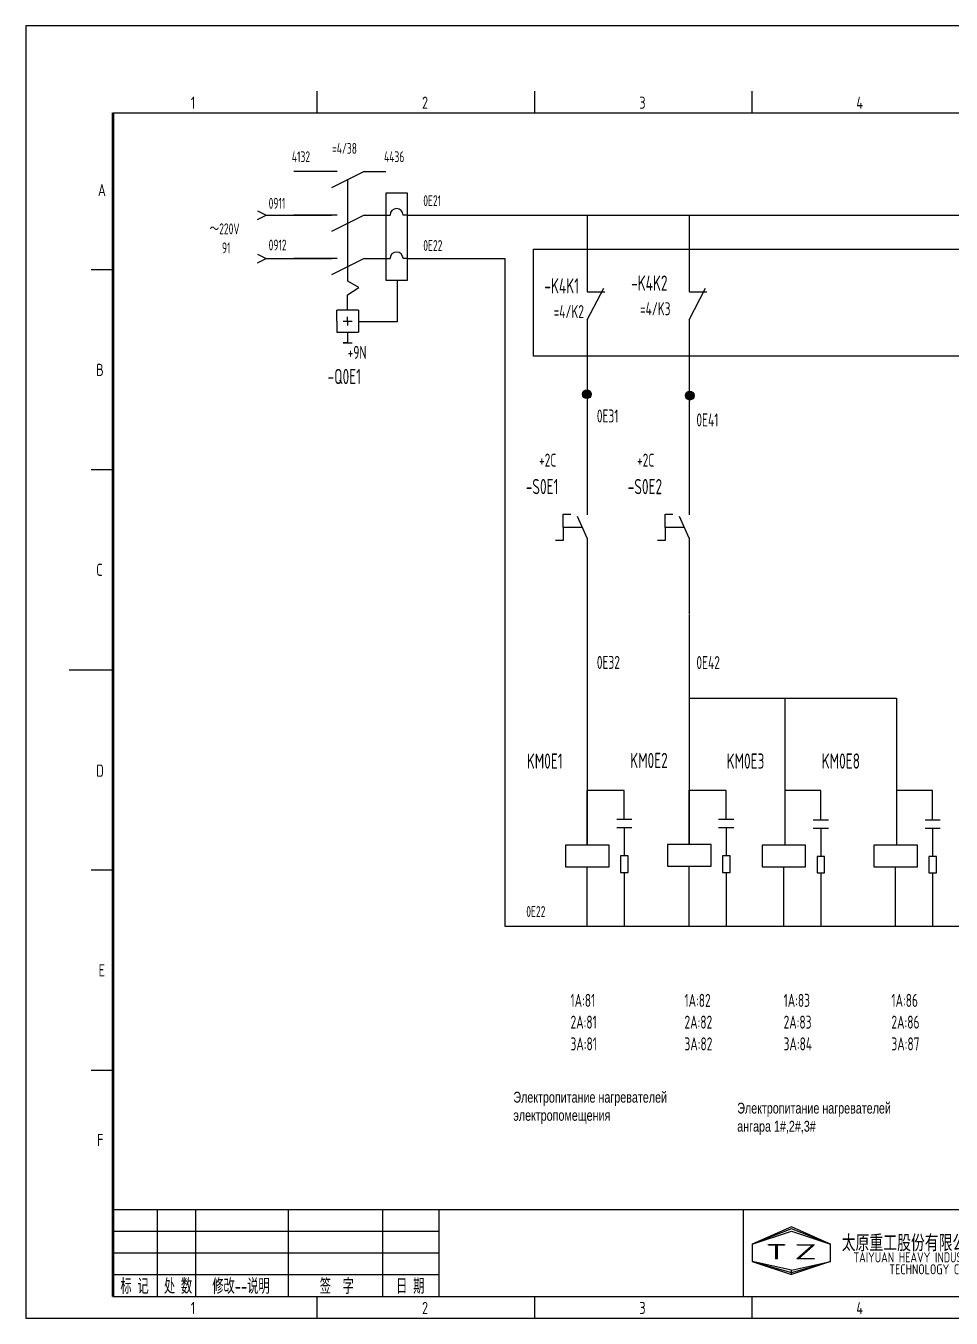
# Model space of a CAD drawing. Header units: millimetres. Extents: x 743 to 25007, y -5378 to 2245.
# Drawn here: x 5319 to 5531.7, y -1169 to -872 of the extents above; entities that cross this region are included whole.
import ezdxf
from ezdxf.enums import TextEntityAlignment as Align

# ---------------------------------------------------------------- set-up
doc = ezdxf.new("R2010")
doc.units = ezdxf.units.MM
doc.header["$LTSCALE"] = 10
doc.header["$MEASUREMENT"] = 0
for name, pattern in [('DASHED2', [0.375, 0.25, -0.125]), ('HIDDEN', [0.375, 0.25, -0.125]), ('HIDDEN2', [4.7625, 3.175, -1.5875])]:
    doc.linetypes.add(name, pattern=pattern)
doc.layers.add('78', color=7, linetype='DASHED2')
doc.layers.add('CONTINUOUS', color=7, linetype='Continuous')
doc.styles.add('ROMAN', font='ROMANC.shx', dxfattribs={"width": 0.7, "height": 0.7})
doc.styles.get("Standard").update_dxf_attribs({"font": 'isocp', "width": 0.707, "bigfont": 'intecad.shx'})

msp = doc.modelspace()

# ---------------------------------------------------------------- hatches: boundary and pattern name
at = {"linetype": 'HIDDEN'}
h = msp.add_hatch(color=0, dxfattribs=at)
edge = h.paths.add_edge_path()
edge.add_arc((5447.97, -956.63), 1, 0, 360)
h = msp.add_hatch(color=0, dxfattribs=at)
edge = h.paths.add_edge_path()
edge.add_arc((5471.59, -956.95), 1, 0, 360)

# ---------------------------------------------------------------- linework, layer by layer
at = {"color": 2, "linetype": 'ByBlock'}
for p, q in [((5435.61, -923.32), (5652.34, -923.32)), ((5435.61, -923.32), (5435.61, -947.86)), ((5653.1, -947.86), (5435.61, -947.86))]:
    msp.add_line(p, q, dxfattribs=at)
for p, q in [((5429.1, -925.44), (5429.1, -1078.84)), ((5448.05, -933.1), (5452.06, -933.1)), ((5471.49, -933.1), (5475.5, -933.1)), ((5442.52, -987.23), (5442.52, -984.22)), ((5442.52, -984.22), (5444.28, -984.22)), ((5465.96, -984.22), (5467.72, -984.22)), ((5465.96, -987.23), (5465.96, -984.22)), ((5446.91, -987.23), (5442.52, -987.23)), ((5442.52, -987.23), (5442.52, -990.24)), ((5442.52, -987.23), (5442.52, -990.24)), ((5465.96, -987.23), (5465.96, -990.24)), ((5465.96, -987.23), (5465.96, -990.24)), ((5470.35, -987.23), (5465.96, -987.23)), ((5442.52, -990.24), (5440.77, -990.24)), ((5448.05, -989.73), (5448.05, -1007.19)), ((5465.96, -990.24), (5464.21, -990.24)), ((5448.05, -1007.33), (5448.05, -1028.97)), ((5471.46, -1026.51), (5499.47, -1026.51)), ((5499.47, -1026.51), (5519.15, -1026.51)), ((5456.55, -1047.73), (5448.05, -1047.73)), ((5456.55, -1054.28), (5456.55, -1047.73)), ((5479.99, -1047.73), (5471.49, -1047.73)), ((5479.99, -1054.28), (5479.99, -1047.73)), ((5501.75, -1047.73), (5493.46, -1047.73)), ((5501.75, -1054.42), (5501.75, -1047.73)), ((5527.44, -1047.73), (5519.15, -1047.73)), ((5527.44, -1054.42), (5527.44, -1047.73)), ((5456.55, -1056.21), (5456.55, -1062.73)), ((5479.99, -1056.21), (5479.99, -1062.73)), ((5501.75, -1056.35), (5501.75, -1062.87)), ((5527.44, -1056.35), (5527.44, -1062.87)), ((5456.55, -1066.51), (5456.55, -1078.84)), ((5479.99, -1066.51), (5479.99, -1078.84)), ((5501.75, -1066.65), (5501.75, -1078.98)), ((5527.44, -1066.65), (5527.44, -1078.98)), ((5429.1, -1078.84), (5687.52, -1078.84))]:
    msp.add_line(p, q)
at = {"color": 0, "linetype": 'ByBlock'}
for p, q in [((5448.05, -939.55), (5451.82, -932.22)), ((5471.49, -939.55), (5475.26, -932.22)), ((5448.05, -989.73), (5445.77, -984.72)), ((5471.49, -989.73), (5469.21, -984.72))]:
    msp.add_line(p, q, dxfattribs=at)
for points in [[(5455.68, -1066.51), (5457.42, -1066.51), (5457.42, -1062.73), (5455.68, -1062.73)], [(5479.12, -1066.51), (5480.86, -1066.51), (5480.86, -1062.73), (5479.12, -1062.73)], [(5500.87, -1066.65), (5502.62, -1066.65), (5502.62, -1062.87), (5500.87, -1062.87)], [(5526.57, -1066.65), (5528.31, -1066.65), (5528.31, -1062.87), (5526.57, -1062.87)]]:
    msp.add_lwpolyline(points, close=True)
at = {"layer": '78', "color": 1, "linetype": 'HIDDEN2'}
for p, q in [((5392.98, -926.59), (5392.98, -907.32)), ((5404.36, -930.44), (5404.36, -939.95)), ((5392.95, -937.33), (5392.95, -933.81)), ((5404.36, -939.95), (5395.45, -939.95))]:
    msp.add_line(p, q, dxfattribs=at)
at = {"layer": 'CONTINUOUS', "color": 3}
for p, q in [((5738.96, -871.96), (5318.96, -871.96)), ((5318.96, -871.96), (5318.96, -1168.96)), ((5318.96, -1168.96), (5738.96, -1168.96))]:
    msp.add_line(p, q, dxfattribs=at)
at = {"layer": 'CONTINUOUS', "linetype": 'Continuous'}
for p, q in [((5385.96, -891.96), (5385.96, -886.96)), ((5435.96, -891.96), (5435.96, -886.96)), ((5485.96, -891.96), (5485.96, -886.96)), ((5333.96, -927.96), (5338.96, -927.96)), ((5333.96, -973.96), (5338.96, -973.96)), ((5328.96, -1019.96), (5338.96, -1019.96)), ((5333.96, -1065.96), (5338.96, -1065.96)), ((5333.96, -1111.96), (5338.96, -1111.96)), ((5338.96, -1143.96), (5733.96, -1143.96)), ((5349.24, -1163.96), (5349.24, -1143.96)), ((5358.06, -1163.96), (5358.06, -1143.96)), ((5379.3, -1143.96), (5379.3, -1163.96)), ((5400.96, -1143.96), (5400.96, -1163.96)), ((5413.96, -1163.96), (5413.96, -1143.96)), ((5483.96, -1163.96), (5483.96, -1143.96)), ((5338.96, -1148.96), (5413.96, -1148.96)), ((5494.96, -1147.96), (5485.96, -1151.96)), ((5494.96, -1148.46), (5485.96, -1151.96)), ((5485.96, -1151.96), (5494.96, -1148.96)), ((5503.96, -1151.96), (5494.96, -1147.96)), ((5503.96, -1151.96), (5494.96, -1148.46)), ((5494.96, -1148.96), (5503.96, -1151.96)), ((5485.96, -1151.96), (5485.96, -1155.96)), ((5503.96, -1155.96), (5503.96, -1151.96)), ((5338.96, -1153.96), (5413.96, -1153.96)), ((5485.96, -1155.96), (5494.96, -1158.96)), ((5494.96, -1157.96), (5485.96, -1155.96)), ((5485.96, -1155.96), (5494.96, -1158.46)), ((5494.96, -1158.46), (5503.96, -1155.96)), ((5503.96, -1155.96), (5494.96, -1158.96)), ((5494.96, -1157.96), (5503.96, -1155.96)), ((5494.96, -1158.96), (5494.96, -1157.96)), ((5494.96, -1158.96), (5494.96, -1157.96)), ((5338.96, -1158.96), (5413.96, -1158.96)), ((5385.96, -1168.96), (5385.96, -1163.96)), ((5435.96, -1168.96), (5435.96, -1163.96)), ((5485.96, -1168.96), (5485.96, -1163.96))]:
    msp.add_line(p, q, dxfattribs=at)
at = {"layer": 'CONTINUOUS'}
for p, q in [((5338.96, -891.96), (5733.96, -891.96)), ((5390.54, -905.44), (5380.54, -905.44)), ((5396.73, -905.44), (5389.23, -909.19)), ((5396.73, -905.44), (5401.73, -905.44)), ((5401.73, -910.4), (5401.73, -930.44)), ((5406.7, -910.4), (5401.73, -910.4)), ((5406.7, -930.44), (5406.7, -910.4)), ((5372.23, -914.44), (5374.23, -915.44)), ((5372.23, -916.44), (5374.23, -915.44)), ((5374.23, -915.44), (5389.23, -915.44)), ((5390.54, -915.44), (5380.54, -915.44)), ((5396.73, -915.44), (5389.23, -919.19)), ((5396.73, -915.44), (5402.7, -915.44)), ((5406.7, -915.44), (5405.7, -915.44)), ((5406.7, -915.5), (5645.66, -915.5)), ((5442.5, -915.5), (5448.05, -915.5)), ((5448.05, -915.5), (5448.05, -933.1)), ((5471.49, -915.5), (5471.49, -933.1)), ((5372.23, -924.44), (5374.23, -925.44)), ((5372.23, -926.44), (5374.23, -925.44)), ((5374.23, -925.44), (5389.23, -925.44)), ((5390.54, -925.44), (5380.54, -925.44)), ((5396.73, -925.44), (5389.23, -929.19)), ((5392.98, -930.62), (5392.98, -926.59)), ((5396.73, -925.44), (5402.7, -925.44)), ((5406.7, -925.44), (5405.7, -925.44)), ((5406.7, -925.44), (5429.1, -925.44)), ((5392.95, -933.81), (5395.5, -932.13)), ((5395.5, -932.13), (5392.98, -930.62)), ((5401.73, -930.44), (5406.7, -930.44)), ((5395.45, -937.33), (5390.45, -937.33)), ((5390.45, -939.83), (5390.45, -937.33)), ((5395.45, -937.31), (5395.45, -942.33)), ((5390.45, -939.83), (5390.45, -942.33)), ((5391.95, -939.83), (5393.95, -939.83)), ((5392.95, -939.83), (5392.95, -938.83)), ((5392.95, -939.83), (5392.95, -940.83)), ((5448.05, -939.55), (5448.05, -984.36)), ((5471.49, -939.55), (5471.49, -984.36)), ((5390.45, -942.33), (5395.45, -942.33)), ((5392.95, -942.33), (5392.95, -944.83)), ((5391.95, -944.83), (5393.95, -944.83)), ((5392.95, -944.83), (5391.95, -944.83)), ((5447.97, -956.68), (5447.97, -956.68)), ((5471.59, -956.99), (5471.59, -956.99)), ((5471.49, -989.59), (5471.49, -1007.19)), ((5471.49, -989.73), (5471.49, -1007.19)), ((5448.05, -1007.19), (5448.05, -1060.23)), ((5471.49, -1007.33), (5471.49, -1028.97)), ((5471.49, -1007.33), (5471.49, -1060.09)), ((5493.46, -1026.51), (5493.46, -1060.09)), ((5493.46, -1026.51), (5493.46, -1028.97)), ((5519.15, -1026.51), (5519.15, -1060.09)), ((5519.15, -1026.51), (5519.15, -1028.97)), ((5448.05, -1060.23), (5448.05, -1047.73)), ((5471.49, -1060.09), (5471.49, -1047.59)), ((5454.81, -1054.28), (5458.28, -1054.28)), ((5478.25, -1054.28), (5481.72, -1054.28)), ((5454.81, -1056.21), (5458.28, -1056.21)), ((5478.25, -1056.21), (5481.72, -1056.21)), ((5500.01, -1054.42), (5503.48, -1054.42)), ((5500.01, -1056.35), (5503.48, -1056.35)), ((5525.7, -1054.42), (5529.18, -1054.42)), ((5525.7, -1056.35), (5529.18, -1056.35)), ((5443.05, -1060.23), (5443.05, -1065.23)), ((5453.05, -1060.23), (5443.05, -1060.23)), ((5453.05, -1065.23), (5453.05, -1060.23)), ((5476.49, -1060.09), (5466.49, -1060.09)), ((5466.49, -1060.09), (5466.49, -1065.09)), ((5476.49, -1065.09), (5476.49, -1060.09)), ((5488.25, -1060.23), (5488.25, -1065.23)), ((5498.25, -1060.23), (5488.25, -1060.23)), ((5498.25, -1065.23), (5498.25, -1060.23)), ((5513.94, -1060.23), (5513.94, -1065.23)), ((5523.94, -1060.23), (5513.94, -1060.23)), ((5523.94, -1065.23), (5523.94, -1060.23)), ((5443.05, -1065.23), (5448.05, -1065.23)), ((5448.05, -1078.84), (5448.05, -1065.23)), ((5448.05, -1065.23), (5453.05, -1065.23)), ((5466.49, -1065.09), (5471.49, -1065.09)), ((5471.49, -1078.69), (5471.49, -1065.09)), ((5471.49, -1065.09), (5476.49, -1065.09)), ((5488.25, -1065.23), (5493.25, -1065.23)), ((5493.25, -1078.84), (5493.25, -1065.23)), ((5493.25, -1065.23), (5498.25, -1065.23)), ((5513.94, -1065.23), (5518.94, -1065.23)), ((5518.94, -1078.84), (5518.94, -1065.23)), ((5518.94, -1065.23), (5523.94, -1065.23)), ((5442.96, -1078.84), (5448.51, -1078.84)), ((5338.96, -1163.96), (5733.96, -1163.96))]:
    msp.add_line(p, q, dxfattribs=at)
at = {"layer": 'CONTINUOUS', "lineweight": 50}
msp.add_line((5338.96, -891.96), (5338.96, -1163.96), dxfattribs=at)
at = {"layer": 'CONTINUOUS'}
for centre in [(5447.97, -956.63), (5471.59, -956.95)]:
    msp.add_circle(centre, 1, dxfattribs=at)
for centre in [(5404.2, -915.44), (5404.2, -925.44)]:
    msp.add_arc(centre, 1.5, 0, 180, dxfattribs=at)

# ---------------------------------------------------------------- texts
at = {"char_height": 2.5, "width": 38.4578, "attachment_point": 1}
for s, insert in [('{\\fArial|b0|i0|c204|p34;Электропитание нагревателей электропомещения}', (5431.05, -1116.93)), ('{\\fArial|b0|i0|c204|p34;Электропитание нагревателей ангара 1#,2#,3#}', (5482.52, -1119.44))]:
    msp.add_mtext(s, dxfattribs=dict(at, insert=insert))
at = {"layer": 'CONTINUOUS', "linetype": 'Continuous', "style": 'ROMAN'}
for s, height, width, p in [('1', 2.8, 0.7, (5356.89, -891.02)), ('2', 2.8, 0.7, (5410.05, -891.02)), ('3', 2.8, 0.7, (5460.02, -891.02)), ('4', 2.8, 0.7, (5509.91, -891.02)), ('A', 2.8, 0.7, (5335.53, -911.11)), ('B', 2.8, 0.7, (5335.14, -952.43)), ('C', 2.8, 0.7, (5335.14, -998.37)), ('D', 2.8, 0.7, (5335.14, -1044.54)), ('E', 2.8, 0.7, (5335.69, -1090.43)), ('F', 2.8, 0.7, (5335.34, -1129.43)), ('T', 3.5, 1.8, (5488.96, -1155.46)), ('Z', 3.5, 1.8, (5495.66, -1155.46)), ('1', 2.8, 0.7, (5356.89, -1168.02)), ('2', 2.8, 0.7, (5410.05, -1168.02)), ('3', 2.8, 0.7, (5460.02, -1168.02)), ('4', 2.8, 0.7, (5509.91, -1168.02))]:
    msp.add_text(s, height=height, dxfattribs=dict(at, width=width)).set_placement(p)
at = {"layer": 'CONTINUOUS', "color": 7, "width": 0.707}
for s, p in [('=4/38', (5389.36, -901.37)), ('4132', (5380.12, -903.29)), ('4436', (5401.32, -903.29)), ('0911', (5374.78, -913.99)), ('0E21', (5410.34, -913.39)), ('～220V', (5361.21, -919.86)), ('91', (5364.04, -924.24)), ('0912', (5374.78, -923.59)), ('0E22', (5410.34, -923.7)), ('0E22', (5434.02, -1076.76))]:
    msp.add_text(s, height=2.5, dxfattribs=at).set_placement(p)
at = {"layer": 'CONTINUOUS', "width": 0.707}
for s, height, p in [('-K4K2', 3.5, (5458.12, -932.83)), ('-K4K1', 3.5, (5438.18, -933.48)), ('+9N', 3, (5392.95, -948.51)), ('-Q0E1', 3.5, (5388.33, -954.3)), ('0E31', 3, (5450.24, -963.13)), ('0E41', 3, (5473.13, -964.03)), ('+2C', 3, (5436.95, -973.28)), ('+2C', 3, (5459.48, -973.28)), ('-S0E1', 3.5, (5433.9, -979.6)), ('-S0E2', 3.5, (5457.34, -979.6)), ('0E32', 3, (5450.24, -1019.76)), ('0E42', 3, (5473.13, -1019.8)), ('KM0E1', 3.5, (5434.14, -1042.68)), ('KM0E2', 3.5, (5457.9, -1042.54)), ('KM0E3', 3.5, (5480.08, -1042.68)), ('KM0E8', 3.5, (5501.94, -1042.68)), ('1A:81', 3, (5444.19, -1097.43)), ('1A:82', 3, (5470.39, -1097.43)), ('1A:83', 3, (5493.18, -1097.43)), ('1A:86', 3, (5517.97, -1097.43)), ('2A:81', 3, (5444.19, -1102.43)), ('2A:82', 3, (5470.39, -1102.43)), ('2A:83', 3, (5493.18, -1102.43)), ('2A:86', 3, (5517.97, -1102.43)), ('3A:81', 3, (5444.19, -1107.43)), ('3A:82', 3, (5470.39, -1107.43)), ('3A:84', 3, (5493.18, -1107.43)), ('3A:87', 3, (5517.97, -1107.43))]:
    msp.add_text(s, height=height, dxfattribs=at).set_placement(p)
at = {"layer": 'CONTINUOUS', "color": 6, "width": 0.707}
for s, p in [('=4/K3', (5460.16, -938.48)), ('=4/K2', (5440.3, -939.13))]:
    msp.add_text(s, height=3, dxfattribs=at).set_placement(p)
at = {"layer": 'CONTINUOUS', "width": 0.67}
for s, p in [('标 记', (5343.96, -1161.46)), ('处 数', (5353.96, -1161.46)), ('修改--说明', (5368.43, -1161.46)), ('签  字', (5390.46, -1161.46)), ('日 期', (5407.34, -1161.46))]:
    msp.add_text(s, height=3.5, dxfattribs=at).set_placement(p, align=Align.MIDDLE)
at = {"layer": 'CONTINUOUS', "insert": (5528.82, -1154.4), "char_height": 3.3, "width": 50, "attachment_point": 5, "line_spacing_factor": 0.7125}
msp.add_mtext('{\\f宋体|b0|i0|c134|p2;太原重工股份有限公司技术中心\\P\\Fromans.shx;\\H0.6969x;TAIYUAN HEAVY INDUSTRY CO., LTD\\PTECHNOLOGY CENTER}', dxfattribs=at)

doc.saveas('drawing.dxf')
